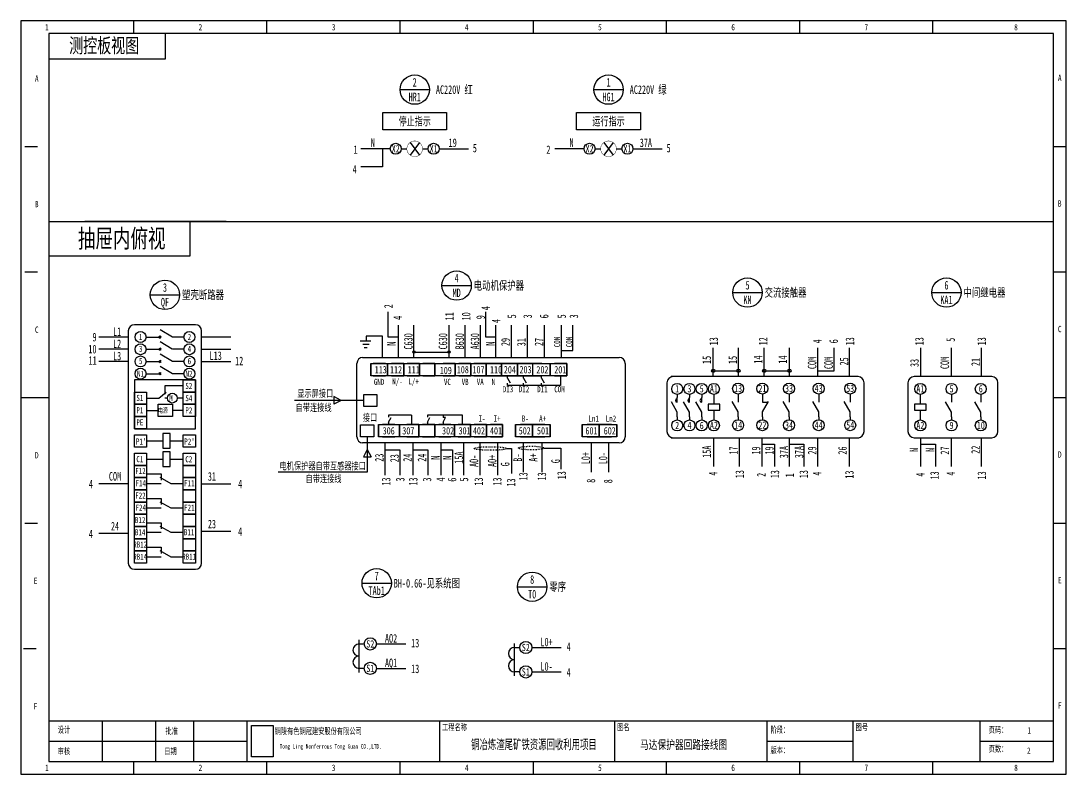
# Model space of a CAD drawing. Header units: millimetres. Extents: x 401220 to 2750366, y -101310 to 943175.
# Drawn here: x 1178653 to 1239272, y 334501 to 378199 of the extents above; entities that cross this region are included whole.
import ezdxf
from ezdxf.enums import TextEntityAlignment as Align

# ---------------------------------------------------------------- set-up
doc = ezdxf.new("R2010")
doc.units = ezdxf.units.MM
doc.linetypes.add('ACAD_ISO03W100', pattern=[30, 12, -18])
doc.layers.add('SW', color=8, linetype='Continuous', lineweight=20)
doc.styles.add('IDQSTYLE', font='NSimSun.ttf', dxfattribs={"width": 0.7})
doc.styles.add('标准', font='NSimSun.ttf', dxfattribs={"width": 0.667})

msp = doc.modelspace()

# ---------------------------------------------------------------- hatches: boundary and pattern name
h = msp.add_hatch(color=256)
h.dxf.hatch_style = 1
h.paths.add_polyline_path([(1201443.5, 359049.8, 0.4142136), (1201374.9, 358981.2, 0.4142136), (1201443.5, 358912.6)])
h.paths.add_polyline_path([(1201443.5, 359049.8), (1201443.5, 358981.2), (1201512.1, 358981.2, 0.4142136)])
h.paths.add_polyline_path([(1201512.1, 358981.2), (1201443.5, 358981.2), (1201443.5, 358912.6, 0.4142136)])
h = msp.add_hatch(color=256)
h.dxf.hatch_style = 1
h.paths.add_polyline_path([(1203486.6, 359049.8, 0.4142136), (1203418, 358981.2, 0.4142136), (1203486.6, 358912.6)])
h.paths.add_polyline_path([(1203486.6, 359049.8), (1203486.6, 358981.2), (1203555.2, 358981.2, 0.4142136)])
h.paths.add_polyline_path([(1203555.2, 358981.2), (1203486.6, 358981.2), (1203486.6, 358912.6, 0.4142136)])
h = msp.add_hatch(color=256)
h.dxf.hatch_style = 1
h.paths.add_polyline_path([(1218807.1, 358001.2), (1218807.1, 357905.3), (1218903, 357905.3, 0.4142136)])
h.paths.add_polyline_path([(1218903, 357905.3), (1218807.1, 357905.3), (1218807.1, 357809.4, 0.4142136)])
h.paths.add_polyline_path([(1218807.1, 357905.3), (1218807.1, 358001.2, 0.4142136), (1218711.2, 357905.3, 0.4142136), (1218807.1, 357809.4)])
h.paths.add_polyline_path([(1220270, 358001.2, 0.4142136), (1220174, 357905.3), (1220270, 357905.3)])
h.paths.add_polyline_path([(1220270, 357905.3), (1220174, 357905.3, 0.4142136), (1220270, 357809.4)])
h.paths.add_polyline_path([(1220365.9, 357905.3, 0.4142136), (1220270, 358001.2), (1220270, 357809.4, 0.4142136)])
h = msp.add_hatch(color=256)
h.dxf.hatch_style = 1
h.paths.add_polyline_path([(1221761.7, 358001.2), (1221761.7, 357905.3), (1221857.6, 357905.3, 0.4142136)])
h.paths.add_polyline_path([(1221857.6, 357905.3), (1221761.7, 357905.3), (1221761.7, 357809.4, 0.4142136)])
h.paths.add_polyline_path([(1221761.7, 357905.3), (1221761.7, 358001.2, 0.4142136), (1221665.8, 357905.3, 0.4142136), (1221761.7, 357809.4)])
h.paths.add_polyline_path([(1223224.5, 358001.2, 0.4142136), (1223128.6, 357905.3), (1223224.5, 357905.3)])
h.paths.add_polyline_path([(1223224.5, 357905.3), (1223128.6, 357905.3, 0.4142136), (1223224.5, 357809.4)])
h.paths.add_polyline_path([(1223320.4, 357905.3, 0.4142136), (1223224.5, 358001.2), (1223224.5, 357809.4, 0.4142136)])

# ---------------------------------------------------------------- linework, layer by layer
at = {"ltscale": 4}
for p, q in [((1185200.2, 377463.8), (1185200.2, 378199.4)), ((1192924.7, 377463.8), (1192924.7, 378199.4)), ((1200649.1, 377463.8), (1200649.1, 378199.4)), ((1208373.6, 377463.8), (1208373.6, 378199.4)), ((1216098.1, 377463.8), (1216098.1, 378199.4)), ((1223822.6, 377463.8), (1223822.6, 378199.4)), ((1231547.1, 377463.8), (1231547.1, 378199.4)), ((1187039.3, 375992.4), (1187039.3, 377463.8)), ((1180271.2, 375992.4), (1187039.3, 375992.4)), ((1178873.4, 370916.3), (1179609.1, 370916.3)), ((1238535.9, 370916.3), (1239271.6, 370916.3)), ((1178873.4, 363633.2), (1179609.1, 363633.2)), ((1238535.9, 363633.2), (1239271.6, 363633.2)), ((1178652.7, 356350.2), (1180271.2, 356350.2)), ((1238535.9, 356350.2), (1239271.6, 356350.2)), ((1178873.4, 349067.1), (1179609.1, 349067.1)), ((1238535.9, 349067.1), (1239271.6, 349067.1)), ((1178799.9, 341784), (1179535.5, 341784)), ((1238535.9, 341784), (1239271.6, 341784)), ((1180271.2, 337590.7), (1238535.9, 337590.7)), ((1183361, 337590.7), (1183361, 335236.6)), ((1186450.8, 337590.7), (1186450.8, 335236.6)), ((1188657.8, 337590.7), (1188657.8, 335236.6)), ((1191747.6, 337590.7), (1191747.6, 335236.6)), ((1202929.7, 337590.7), (1202929.7, 335236.6)), ((1213081.9, 337590.7), (1213081.9, 335236.6)), ((1221909.9, 337590.7), (1221909.9, 335236.6)), ((1226912.4, 337590.7), (1226912.4, 335236.6)), ((1234269.1, 337590.7), (1234269.1, 335236.6)), ((1180271.2, 336413.6), (1191747.6, 336413.6)), ((1221909.9, 336413.6), (1226912.4, 336413.6)), ((1234269.1, 336413.6), (1238535.9, 336413.6)), ((1185200.2, 334500.9), (1185200.2, 335236.6)), ((1192924.7, 334500.9), (1192924.7, 335236.6)), ((1200649.1, 334500.9), (1200649.1, 335236.6)), ((1208373.6, 334500.9), (1208373.6, 335236.6)), ((1216098.1, 334500.9), (1216098.1, 335236.6)), ((1223822.6, 334500.9), (1223822.6, 335236.6)), ((1231547.1, 334500.9), (1231547.1, 335236.6))]:
    msp.add_line(p, q, dxfattribs=at)
for p, q in [((1200642.7, 374211.4), (1202344.5, 374211.4)), ((1211882.6, 374211.4), (1213584.5, 374211.4)), ((1199641.1, 372880.9), (1203346, 372880.9)), ((1199641.1, 371871.3), (1199641.1, 372880.9)), ((1203346, 372880.9), (1203346, 371871.3)), ((1210881.1, 372880.9), (1214586, 372880.9)), ((1210881.1, 371871.3), (1210881.1, 372880.9)), ((1214586, 372880.9), (1214586, 371871.3)), ((1203346, 371871.3), (1199641.1, 371871.3)), ((1214586, 371871.3), (1210881.1, 371871.3)), ((1201219.9, 371142.4), (1201764.5, 370416.3)), ((1212459.8, 371142.4), (1213004.4, 370416.3)), ((1200075.4, 370779.4), (1198373.6, 370779.4)), ((1199625.3, 370779.4), (1199625.3, 369729.6)), ((1200712.2, 370779.4), (1200924.9, 370779.4)), ((1200924.9, 370779.4), (1201038.3, 370779.4)), ((1201946, 370779.4), (1202059.4, 370779.4)), ((1202059.4, 370779.4), (1202272.2, 370779.4)), ((1202911.8, 370779.4), (1204613.6, 370779.4)), ((1211315.4, 370779.4), (1209613.5, 370779.4)), ((1211952.1, 370779.4), (1212164.9, 370779.4)), ((1212164.9, 370779.4), (1212278.3, 370779.4)), ((1213186, 370779.4), (1213299.4, 370779.4)), ((1213299.4, 370779.4), (1213512.1, 370779.4)), ((1214151.7, 370779.4), (1215853.6, 370779.4)), ((1199625.3, 369729.6), (1198373.6, 369729.6)), ((1180271.2, 366569.9), (1238535.9, 366569.9)), ((1190562.2, 366569.9), (1182364.8, 366569.9)), ((1188468.6, 364563.3), (1188468.6, 366569.9)), ((1180271.2, 364563.3), (1188468.6, 364563.3)), ((1203073.5, 362847), (1204775.3, 362847)), ((1186156.7, 362306.1), (1187858.6, 362306.1)), ((1219942.3, 362439.1), (1221644.1, 362439.1)), ((1231481.4, 362439.1), (1233183.2, 362439.1)), ((1199959.2, 359856.2), (1199959.2, 361312)), ((1205622.2, 359856.2), (1205622.2, 361312)), ((1184880.4, 360212.5), (1184880.4, 346739.6)), ((1188780.4, 360567), (1185234.9, 360567)), ((1187435.5, 359857.9), (1186726.5, 360283.4)), ((1189134.9, 346739.6), (1189134.9, 360212.5)), ((1200543.1, 358675.2), (1200543.1, 360548.2)), ((1201443.5, 358675.2), (1201443.5, 360548.2)), ((1203486.6, 358675.2), (1203486.6, 360548.2)), ((1204424.5, 358675.2), (1204424.5, 360548.2)), ((1205309.9, 358675.2), (1205309.9, 360548.2)), ((1206206.1, 358675.2), (1206206.1, 360548.2)), ((1207113.4, 358675.2), (1207113.4, 360548.2)), ((1208043.3, 358675.2), (1208043.3, 360548.2)), ((1209020.9, 358675.2), (1209020.9, 360548.2)), ((1210003, 358675.2), (1210003, 360548.2)), ((1210664.7, 359079.7), (1210664.7, 360548.2)), ((1184880.4, 359857.9), (1183178.5, 359857.9)), ((1185908.5, 359857.9), (1186726.5, 359857.9)), ((1186786.5, 359794.6), (1186666.4, 359921.3)), ((1186774.8, 359930.8), (1186679.6, 359781.2)), ((1187434.8, 359150.7), (1186725.7, 359576.2)), ((1188106.7, 359857.9), (1187435.5, 359857.9)), ((1189134.9, 359860.2), (1190836.8, 359860.2)), ((1198331.8, 359640.7), (1198955.7, 359640.7)), ((1199616.9, 359915.3), (1198668, 359915.3)), ((1198668, 359915.3), (1198668, 359640.7)), ((1199616.9, 359611.7), (1199616.9, 359915.3)), ((1199616.9, 358675.2), (1199616.9, 359611.7)), ((1200543.1, 359856.2), (1199959.2, 359856.2)), ((1206206.1, 359856.2), (1205622.2, 359856.2)), ((1184880.4, 359148.8), (1183178.5, 359148.8)), ((1185908.5, 359148.8), (1186726.5, 359148.8)), ((1186785.8, 359087.4), (1186665.6, 359214.1)), ((1186774.1, 359223.6), (1186678.8, 359074)), ((1187435.5, 358441.6), (1186726.5, 358867.1)), ((1188106.7, 359148.8), (1187435.5, 359148.8)), ((1189134.9, 359151.1), (1190836.8, 359151.1)), ((1198475.5, 359449.8), (1198842.7, 359449.8)), ((1198557.3, 359251.4), (1198731.2, 359251.4)), ((1201443.5, 358981.2), (1202502.3, 358981.2)), ((1202502.3, 358981.2), (1203486.6, 358981.2)), ((1210003, 359079.7), (1210664.7, 359079.7)), ((1218807.1, 357563.6), (1218807.1, 359225.2)), ((1220273, 357563.6), (1220273, 359225.2)), ((1221761.7, 357563.6), (1221761.7, 359225.2)), ((1223224.5, 357563.6), (1223224.5, 359225.2)), ((1224870.9, 357563.6), (1224870.9, 359225.2)), ((1225816.3, 357905.3), (1225816.3, 359225.2)), ((1226718.9, 357563.6), (1226718.9, 359225.2)), ((1230850.5, 357563.6), (1230850.5, 359225.2)), ((1232620.6, 357563.6), (1232620.6, 359225.2)), ((1234364.6, 357563.6), (1234364.6, 359225.2)), ((1180271.2, 358331.2), (1180271.2, 356324.6)), ((1184880.4, 358439.7), (1183178.5, 358439.7)), ((1185908.5, 358439.7), (1186726.5, 358439.7)), ((1186786.5, 358378.3), (1186666.4, 358505)), ((1186774.8, 358514.5), (1186679.6, 358364.9)), ((1188106.7, 358439.7), (1187435.5, 358439.7)), ((1189134.9, 358442), (1190836.8, 358442)), ((1198950.2, 358320.6), (1198950.2, 357611.5)), ((1199795.3, 358320.6), (1199086.2, 358320.6)), ((1199918.5, 358320.6), (1199918.5, 357611.5)), ((1199918.5, 357611.5), (1199918.5, 358320.6)), ((1200863, 358320.6), (1200153.9, 358320.6)), ((1200863, 357611.5), (1200863, 358320.6)), ((1200863, 358320.6), (1200863, 357611.5)), ((1201772.2, 358320.6), (1201063.2, 358320.6)), ((1201772.2, 357611.5), (1201772.2, 358320.6)), ((1201772.2, 358320.6), (1201772.2, 357611.5)), ((1202663.2, 358320.6), (1201954.1, 358320.6)), ((1202663.2, 358320.6), (1202663.2, 357611.5)), ((1202663.2, 357611.5), (1202663.2, 358320.6)), ((1203844.6, 358320.6), (1203135.5, 358320.6)), ((1203844.6, 357611.5), (1203844.6, 358320.6)), ((1203844.6, 358320.6), (1203844.6, 357611.5)), ((1204756.5, 358320.6), (1204047.4, 358320.6)), ((1204756.5, 357611.5), (1204756.5, 358320.6)), ((1204756.5, 358320.6), (1204756.5, 357611.5)), ((1205637.3, 358320.6), (1204928.2, 358320.6)), ((1206346.4, 358320.6), (1205637.3, 358320.6)), ((1205637.3, 358320.6), (1205637.3, 357611.5)), ((1205637.3, 357611.5), (1205637.3, 358320.6)), ((1206526, 358320.6), (1205816.9, 358320.6)), ((1206526, 357611.5), (1206526, 358320.6)), ((1207235.1, 358320.6), (1206526, 358320.6)), ((1206526, 358320.6), (1206526, 357611.5)), ((1207456.7, 358320.6), (1206747.6, 358320.6)), ((1207456.7, 357611.5), (1207456.7, 358320.6)), ((1208165.8, 358320.6), (1207456.7, 358320.6)), ((1207456.7, 358320.6), (1207456.7, 357611.5)), ((1208874.9, 358320.6), (1208165.8, 358320.6)), ((1209343.8, 357611.5), (1209343.8, 358320.6)), ((1209343.8, 358320.6), (1209343.8, 357611.5)), ((1210309.7, 358320.6), (1209600.6, 358320.6)), ((1210309.7, 357611.5), (1210309.7, 358320.6)), ((1185908.5, 357730.6), (1186726.5, 357730.6)), ((1186786.5, 357669.2), (1186666.4, 357795.9)), ((1186774.8, 357805.4), (1186679.6, 357655.8)), ((1187435.5, 357732.5), (1186726.5, 358158)), ((1188106.7, 357730.6), (1187435.5, 357730.6)), ((1218807.1, 357905.3), (1220270, 357905.3)), ((1221761.7, 357905.3), (1223224.5, 357905.3)), ((1224870.9, 357905.3), (1225816.3, 357905.3)), ((1188780.4, 357376.1), (1185234.9, 357376.1)), ((1185234.9, 357376.1), (1185234.9, 354539.7)), ((1188071.3, 357376.1), (1188780.4, 357376.1)), ((1188071.3, 356667), (1188071.3, 357376.1)), ((1188780.4, 357376.1), (1188780.4, 356667)), ((1188780.4, 354539.7), (1188780.4, 357376.1)), ((1199086.2, 357611.5), (1199795.3, 357611.5)), ((1200153.9, 357611.5), (1200863, 357611.5)), ((1201063.2, 357611.5), (1201772.2, 357611.5)), ((1201954.1, 357611.5), (1202663.2, 357611.5)), ((1203135.5, 357611.5), (1203844.6, 357611.5)), ((1204047.4, 357611.5), (1204756.5, 357611.5)), ((1204928.2, 357611.5), (1205637.3, 357611.5)), ((1205637.3, 357611.5), (1206346.4, 357611.5)), ((1205816.9, 357611.5), (1206526, 357611.5)), ((1206526, 357611.5), (1207235.1, 357611.5)), ((1206747.6, 357611.5), (1207456.7, 357611.5)), ((1206880.5, 357473.5), (1206880.5, 357611.5)), ((1206880.5, 357473.5), (1207030, 357202.2)), ((1206880.5, 357053.3), (1206880.5, 357181.3)), ((1209955.2, 357053.3), (1206880.5, 357053.3)), ((1207456.7, 357611.5), (1208165.8, 357611.5)), ((1207811.2, 357473.5), (1207811.2, 357611.5)), ((1207811.2, 357473.5), (1207960.7, 357202.2)), ((1207811.2, 357053.3), (1207811.2, 357181.3)), ((1208165.8, 357611.5), (1208874.9, 357611.5)), ((1208846.9, 357473.5), (1208846.9, 357611.5)), ((1208846.9, 357473.5), (1208996.3, 357202.2)), ((1208846.9, 357053.3), (1208846.9, 357181.3)), ((1209600.6, 357611.5), (1210309.7, 357611.5)), ((1209955.2, 357611.5), (1209955.2, 357053.3)), ((1216121.2, 357209.1), (1216121.2, 354372.7)), ((1221761.7, 357563.6), (1216357.1, 357563.6)), ((1223604.4, 357563.6), (1218199.8, 357563.6)), ((1225604.3, 357563.6), (1220199.6, 357563.6)), ((1227202.5, 357563.6), (1221797.9, 357563.6)), ((1227557.1, 354372.7), (1227557.1, 357209.1)), ((1230099.5, 357209.1), (1230099.5, 354372.7)), ((1234963.8, 357563.6), (1230454.1, 357563.6)), ((1235318.3, 354372.7), (1235318.3, 357209.1)), ((1185234.9, 356667), (1185944, 356667)), ((1185234.9, 355957.9), (1185234.9, 356667)), ((1185944, 356667), (1185944, 355957.9)), ((1186653.1, 356312.4), (1187085.4, 356666)), ((1187146.6, 357021.5), (1187007.6, 357021.5)), ((1187007.6, 357021.5), (1187007.6, 356545.8)), ((1188071.3, 357021.5), (1187146.6, 357021.5)), ((1188780.4, 356667), (1188071.3, 356667)), ((1188071.3, 356667), (1188780.4, 356667)), ((1188071.3, 355957.9), (1188071.3, 356667)), ((1188780.4, 356667), (1188780.4, 355957.9)), ((1198543.1, 356533.5), (1199304.4, 356533.5)), ((1198543.1, 355825.7), (1198543.1, 356533.5)), ((1199304.4, 356533.5), (1199304.4, 355825.7)), ((1216717, 356532.2), (1216717, 356355.7)), ((1217428.6, 356532.2), (1217428.6, 356355.7)), ((1218137.7, 356532.2), (1218137.7, 356355.7)), ((1218844.3, 356532.2), (1218844.3, 356355.7)), ((1220249.7, 356548.1), (1220249.7, 356371.7)), ((1221657.2, 356548.1), (1221657.2, 356371.7)), ((1223203, 356548.1), (1223203, 356371.7)), ((1224925.2, 356548.1), (1224925.2, 356371.7)), ((1226748.4, 356548.1), (1226748.4, 356371.7)), ((1230817.1, 356532.2), (1230817.1, 356355.7)), ((1232626.5, 356532.2), (1232626.5, 356355.7)), ((1234323, 356532.2), (1234323, 356355.7)), ((1185944, 355957.9), (1185234.9, 355957.9)), ((1185234.9, 355957.9), (1185944, 355957.9)), ((1185234.9, 355248.8), (1185234.9, 355957.9)), ((1185944, 356312.4), (1186653.1, 356312.4)), ((1185944, 355957.9), (1185944, 355248.8)), ((1186622.5, 355957.9), (1187440.1, 355957.9)), ((1186622.5, 355248.8), (1186622.5, 355957.9)), ((1187146.6, 356312.4), (1187007.6, 356312.4)), ((1187440.1, 355957.9), (1187440.1, 355248.8)), ((1188071.3, 356312.4), (1187713.8, 356312.4)), ((1188780.4, 355957.9), (1188071.3, 355957.9)), ((1188071.3, 355957.9), (1188780.4, 355957.9)), ((1188071.3, 355248.8), (1188071.3, 355957.9)), ((1188780.4, 355957.9), (1188780.4, 355248.8)), ((1198543.1, 356179.6), (1194514.3, 356179.6)), ((1197223.8, 356179.6), (1196811.1, 356401.5)), ((1196811.1, 356401.5), (1196811.1, 355957.7)), ((1197223.8, 356179.6), (1196811.1, 355957.7)), ((1216717, 355504.8), (1216376.7, 356094.3)), ((1216717, 356072.1), (1216717, 356355.7)), ((1217428.6, 355504.8), (1217088.3, 356094.3)), ((1217428.6, 356072.1), (1217428.6, 356355.7)), ((1218137.7, 355504.8), (1217797.4, 356094.3)), ((1218137.7, 356072.1), (1218137.7, 356355.7)), ((1218503.9, 355958.6), (1218503.9, 355618.3)), ((1219184.7, 355958.6), (1218503.9, 355958.6)), ((1218844.3, 356355.7), (1218844.3, 355958.6)), ((1219184.7, 355618.3), (1219184.7, 355958.6)), ((1220249.7, 355520.8), (1219909.4, 356110.3)), ((1220249.7, 356371.7), (1220249.7, 356088)), ((1221657.2, 356371.7), (1221657.2, 356088)), ((1221657.2, 355520.8), (1222003.2, 356120.1)), ((1221657.2, 356088), (1221984.7, 356088)), ((1223203, 355520.8), (1222862.6, 356110.3)), ((1223203, 356371.7), (1223203, 356088)), ((1224925.2, 355520.8), (1224584.8, 356110.3)), ((1224925.2, 356371.7), (1224925.2, 356088)), ((1226748.4, 355520.8), (1226408.1, 356110.3)), ((1226748.4, 356371.7), (1226748.4, 356088)), ((1230476.7, 355958.6), (1230476.7, 355618.3)), ((1231157.4, 355958.6), (1230476.7, 355958.6)), ((1230817.1, 356355.7), (1230817.1, 355958.6)), ((1231157.4, 355618.3), (1231157.4, 355958.6)), ((1232626.5, 355504.8), (1232286.2, 356094.3)), ((1232626.5, 356355.7), (1232626.5, 356072.1)), ((1234323, 355504.8), (1233982.6, 356094.3)), ((1234323, 356355.7), (1234323, 356072.1)), ((1185944, 355248.8), (1185234.9, 355248.8)), ((1185234.9, 355248.8), (1185944, 355248.8)), ((1185234.9, 354539.7), (1185234.9, 355248.8)), ((1185944, 355603.3), (1186622.5, 355603.3)), ((1185944, 355248.8), (1185944, 354539.7)), ((1187440.1, 355248.8), (1186622.5, 355248.8)), ((1188071.3, 355603.3), (1187440.1, 355603.3)), ((1188780.4, 355248.8), (1188071.3, 355248.8)), ((1199304.4, 355825.7), (1198543.1, 355825.7)), ((1201306.4, 355333.4), (1199970.7, 355333.4)), ((1199970.7, 355333.4), (1199970.7, 355205.4)), ((1201306.4, 355333.4), (1201306.4, 355205.4)), ((1204261.4, 355333.4), (1202228, 355333.4)), ((1202228, 355333.4), (1202228, 355205.4)), ((1203134.6, 355333.4), (1203134.6, 355184.5)), ((1204261.4, 354775.2), (1204261.4, 355333.4)), ((1216717, 355221.2), (1216717, 355504.8)), ((1217428.6, 355221.2), (1217428.6, 355504.8)), ((1218137.7, 355221.2), (1218137.7, 355504.8)), ((1218503.9, 355618.3), (1219184.7, 355618.3)), ((1218844.3, 355618.3), (1218844.3, 355221.2)), ((1220249.7, 355237.1), (1220249.7, 355520.8)), ((1220249.7, 355237.1), (1220249.7, 355063.6)), ((1221657.2, 355237.1), (1221657.2, 355520.8)), ((1221657.2, 355237.1), (1221657.2, 355063.6)), ((1223203, 355237.1), (1223203, 355520.8)), ((1223203, 355237.1), (1223203, 355063.6)), ((1224925.2, 355237.1), (1224925.2, 355520.8)), ((1224925.2, 355237.1), (1224925.2, 355063.6)), ((1226748.4, 355237.1), (1226748.4, 355520.8)), ((1226748.4, 355237.1), (1226748.4, 355063.6)), ((1230476.7, 355618.3), (1231157.4, 355618.3)), ((1230817.1, 355618.3), (1230817.1, 355221.2)), ((1232626.5, 355221.2), (1232626.5, 355504.8)), ((1234323, 355221.2), (1234323, 355504.8)), ((1198357.7, 354773.6), (1199119, 354773.6)), ((1198357.7, 354065.8), (1198357.7, 354773.6)), ((1199119, 354773.6), (1199119, 354065.8)), ((1199399.8, 354775.2), (1199399.8, 354066.1)), ((1200334.6, 354775.2), (1199625.5, 354775.2)), ((1199970.7, 354913.2), (1200120.1, 355184.5)), ((1199970.7, 354913.2), (1199970.7, 354775.2)), ((1200605.4, 354066.1), (1200605.4, 354775.2)), ((1200605.4, 354775.2), (1200605.4, 354066.1)), ((1201740.3, 354775.2), (1201031.2, 354775.2)), ((1201306.4, 355205.4), (1201306.4, 354913.2)), ((1201306.4, 354913.2), (1201306.4, 354775.2)), ((1201740.3, 354775.2), (1201740.3, 354066.1)), ((1201740.3, 354066.1), (1201740.3, 354775.2)), ((1202653, 354775.2), (1201943.9, 354775.2)), ((1202228, 354913.2), (1202377.5, 355184.5)), ((1202228, 354913.2), (1202228, 354775.2)), ((1202653, 354066.1), (1202653, 354775.2)), ((1202653, 354775.2), (1202653, 354066.1)), ((1203595.3, 354775.2), (1202886.2, 354775.2)), ((1203134.6, 354913.2), (1203284.1, 355184.5)), ((1203284.1, 355184.5), (1203134.6, 355184.5)), ((1203134.6, 354913.2), (1203134.6, 354775.2)), ((1203792, 354066.1), (1203792, 354775.2)), ((1203792, 354775.2), (1203792, 354066.1)), ((1204723.6, 354775.2), (1204014.5, 354775.2)), ((1204723.6, 354775.2), (1204723.6, 354066.1)), ((1204723.6, 354066.1), (1204723.6, 354775.2)), ((1205659.6, 354775.2), (1204950.5, 354775.2)), ((1205659.6, 354066.1), (1205659.6, 354775.2)), ((1205659.6, 354775.2), (1205659.6, 354066.1)), ((1206593, 354775.2), (1205883.9, 354775.2)), ((1206593, 354066.1), (1206593, 354775.2)), ((1207330.6, 354775.2), (1207330.6, 354066.1)), ((1208329.8, 354775.2), (1207620.7, 354775.2)), ((1208329.8, 354066.1), (1208329.8, 354775.2)), ((1209038.9, 354775.2), (1208329.8, 354775.2)), ((1208329.8, 354775.2), (1208329.8, 354066.1)), ((1209345.7, 354066.1), (1209345.7, 354775.2)), ((1209345.7, 354066.1), (1209345.7, 354775.2)), ((1209345.7, 354775.2), (1209345.7, 354066.1)), ((1211200.5, 354775.2), (1211200.5, 354066.1)), ((1212199.8, 354775.2), (1211490.7, 354775.2)), ((1212199.8, 354066.1), (1212199.8, 354775.2)), ((1212908.9, 354775.2), (1212199.8, 354775.2)), ((1212199.8, 354775.2), (1212199.8, 354066.1)), ((1213215.7, 354066.1), (1213215.7, 354775.2)), ((1213215.7, 354066.1), (1213215.7, 354775.2)), ((1213215.7, 354775.2), (1213215.7, 354066.1)), ((1216717, 355221.2), (1216717, 355047.6)), ((1217428.6, 355221.2), (1217428.6, 355047.6)), ((1218137.7, 355221.2), (1218137.7, 355047.6)), ((1218844.3, 355221.2), (1218844.3, 355047.6)), ((1230817.1, 355221.2), (1230817.1, 355047.6)), ((1232626.5, 355221.2), (1232626.5, 355047.6)), ((1234323, 355221.2), (1234323, 355047.6)), ((1185944, 354539.7), (1185234.9, 354539.7)), ((1185234.9, 354539.7), (1188780.4, 354539.7)), ((1185234.9, 354185.1), (1185944, 354185.1)), ((1185234.9, 353476), (1185234.9, 354185.1)), ((1185944, 354185.1), (1185944, 353476)), ((1187306.1, 354256.1), (1186880.6, 354256.1)), ((1186880.6, 354256.1), (1186880.6, 353405.1)), ((1187306.1, 353405.1), (1187306.1, 354256.1)), ((1188071.3, 354185.1), (1188780.4, 354185.1)), ((1188071.3, 353476), (1188071.3, 354185.1)), ((1188780.4, 354185.1), (1188780.4, 353476)), ((1199119, 354065.8), (1198357.7, 354065.8)), ((1198738.3, 354065.8), (1198738.3, 352021.6)), ((1199625.5, 354066.1), (1200334.6, 354066.1)), ((1201031.2, 354066.1), (1201740.3, 354066.1)), ((1201943.9, 354066.1), (1202653, 354066.1)), ((1202886.2, 354066.1), (1203595.3, 354066.1)), ((1204014.5, 354066.1), (1204723.6, 354066.1)), ((1204950.5, 354066.1), (1205659.6, 354066.1)), ((1205883.9, 354066.1), (1206593, 354066.1)), ((1207620.7, 354066.1), (1208329.8, 354066.1)), ((1208329.8, 354066.1), (1209038.9, 354066.1)), ((1211490.7, 354066.1), (1212199.8, 354066.1)), ((1212199.8, 354066.1), (1212908.9, 354066.1)), ((1216357.1, 354018.2), (1221831.3, 354018.2)), ((1218199.8, 354018.2), (1223674, 354018.2)), ((1218841.5, 352356.6), (1218841.5, 354018.2)), ((1220199.6, 354018.2), (1225673.9, 354018.2)), ((1220333.3, 352356.6), (1220333.3, 354018.2)), ((1221637.2, 352356.6), (1221637.2, 354018.2)), ((1221797.9, 354018.2), (1227272.1, 354018.2)), ((1223224.5, 352356.6), (1223224.5, 354018.2)), ((1224870.9, 352356.6), (1224870.9, 354018.2)), ((1226718.9, 352356.6), (1226718.9, 354018.2)), ((1230454.1, 354018.2), (1234963.8, 354018.2)), ((1230850.5, 352356.6), (1230850.5, 354018.2)), ((1232620.6, 352356.6), (1232620.6, 354018.2)), ((1234364.6, 352356.6), (1234364.6, 354018.2)), ((1185944, 353476), (1185234.9, 353476)), ((1185944, 353830.6), (1186880.6, 353830.6)), ((1187306.1, 353830.6), (1188071.3, 353830.6)), ((1188780.4, 353476), (1188071.3, 353476)), ((1199788.7, 351838.5), (1199788.7, 353711.5)), ((1201397.6, 351838.5), (1201397.6, 353711.5)), ((1203023.3, 351838.5), (1203023.3, 353711.5)), ((1204348.6, 351838.5), (1204348.6, 353711.5)), ((1205289.4, 351838.5), (1205289.4, 353711.5)), ((1206306.7, 351838.5), (1206306.7, 353711.5)), ((1207785.7, 353711.5), (1207785.7, 352009.7)), ((1208862.9, 353711.5), (1208862.9, 352009.7)), ((1209007.6, 353412.9), (1209970.5, 353412.9)), ((1209970.5, 353412.9), (1209970.5, 352196.6)), ((1211725.3, 353711.5), (1211725.3, 352009.7)), ((1212732.9, 353711.5), (1212732.9, 352009.7)), ((1221637.2, 353642.8), (1222357.3, 353642.8)), ((1222357.3, 353642.8), (1222357.3, 352356.6)), ((1223224.5, 353642.8), (1224069.1, 353642.8)), ((1224069.1, 353642.8), (1224069.1, 352356.6)), ((1230850.5, 353642.8), (1231695.1, 353642.8)), ((1231695.1, 353642.8), (1231695.1, 352356.6)), ((1185234.9, 353121.5), (1185944, 353121.5)), ((1185234.9, 352412.4), (1185234.9, 353121.5)), ((1185944, 353121.5), (1185944, 352412.4)), ((1186880.6, 353405.1), (1187306.1, 353405.1)), ((1187306.1, 353192.4), (1186880.6, 353192.4)), ((1186880.6, 353192.4), (1186880.6, 352341.5)), ((1187306.1, 352341.5), (1187306.1, 353192.4)), ((1188071.3, 353121.5), (1188780.4, 353121.5)), ((1188071.3, 352412.4), (1188071.3, 353121.5)), ((1188780.4, 353121.5), (1188780.4, 352412.4)), ((1198738.3, 353325), (1198516.4, 352912.4)), ((1198516.4, 352912.4), (1198960.2, 352912.4)), ((1198738.3, 353325), (1198960.2, 352912.4)), ((1199788.7, 353305.4), (1200635.8, 353305.4)), ((1200635.8, 353305.4), (1200635.8, 351838.5)), ((1201397.6, 353305.4), (1202244.7, 353305.4)), ((1202244.7, 353305.4), (1202244.7, 351838.5)), ((1203023.3, 353305.4), (1203689, 353305.4)), ((1203689, 353305.4), (1203689, 351838.5)), ((1206833.5, 353391), (1207101.6, 353391)), ((1207101.6, 353391), (1207101.6, 351933.4)), ((1185234.9, 352412.4), (1185944, 352412.4)), ((1185234.9, 351703.3), (1185234.9, 352412.4)), ((1185944, 352412.4), (1185234.9, 352412.4)), ((1185944, 352766.9), (1186880.6, 352766.9)), ((1185944, 352412.4), (1185944, 351703.3)), ((1186880.6, 352341.5), (1187306.1, 352341.5)), ((1187306.1, 352766.9), (1188071.3, 352766.9)), ((1188071.3, 352412.4), (1188780.4, 352412.4)), ((1188071.3, 351703.3), (1188071.3, 352412.4)), ((1188780.4, 352412.4), (1188071.3, 352412.4)), ((1188780.4, 352412.4), (1188780.4, 351703.3)), ((1185944, 351703.3), (1185234.9, 351703.3)), ((1185234.9, 351703.3), (1185944, 351703.3)), ((1185234.9, 350994.2), (1185234.9, 351703.3)), ((1185944, 351916), (1186795.1, 351916)), ((1185944, 351703.3), (1185944, 350994.2)), ((1187362.3, 351348.8), (1186724.1, 351703.3)), ((1186795.1, 351916), (1186795.1, 351561.5)), ((1188780.4, 351703.3), (1188071.3, 351703.3)), ((1188071.3, 351703.3), (1188780.4, 351703.3)), ((1188071.3, 350994.2), (1188071.3, 351703.3)), ((1188780.4, 351703.3), (1188780.4, 350994.2)), ((1198738.3, 352021.6), (1193578, 352021.6)), ((1184880.4, 351348.8), (1183178.5, 351348.8)), ((1185944, 350994.2), (1185234.9, 350994.2)), ((1185234.9, 350994.2), (1185944, 350994.2)), ((1185234.9, 350285.1), (1185234.9, 350994.2)), ((1186795.1, 351348.8), (1185944, 351348.8)), ((1185944, 350994.2), (1185944, 350285.1)), ((1188071.3, 351348.8), (1187362.3, 351348.8)), ((1188780.4, 350994.2), (1188071.3, 350994.2)), ((1188071.3, 350994.2), (1188780.4, 350994.2)), ((1188071.3, 350285.1), (1188071.3, 350994.2)), ((1188780.4, 350994.2), (1188780.4, 350285.1)), ((1189134.9, 351348.8), (1190836.8, 351348.8)), ((1185944, 350497.8), (1186795.1, 350497.8)), ((1186795.1, 350497.8), (1186795.1, 350143.3)), ((1185944, 350285.1), (1185234.9, 350285.1)), ((1185234.9, 350285.1), (1185944, 350285.1)), ((1185234.9, 349576), (1185234.9, 350285.1)), ((1185944, 350285.1), (1185944, 349576)), ((1186795.1, 349930.6), (1185944, 349930.6)), ((1187362.3, 349930.6), (1186724.1, 350285.1)), ((1188071.3, 349930.6), (1187362.3, 349930.6)), ((1188780.4, 350285.1), (1188071.3, 350285.1)), ((1188071.3, 350285.1), (1188780.4, 350285.1)), ((1188071.3, 349576), (1188071.3, 350285.1)), ((1188780.4, 350285.1), (1188780.4, 349576)), ((1185234.9, 349576), (1185944, 349576)), ((1185234.9, 348866.9), (1185234.9, 349576)), ((1185944, 349576), (1185234.9, 349576)), ((1185944, 349576), (1185944, 348866.9)), ((1188071.3, 349576), (1188780.4, 349576)), ((1188071.3, 348866.9), (1188071.3, 349576)), ((1188780.4, 349576), (1188071.3, 349576)), ((1188780.4, 349576), (1188780.4, 348866.9)), ((1185944, 348866.9), (1185234.9, 348866.9)), ((1185234.9, 348866.9), (1185944, 348866.9)), ((1185234.9, 348157.8), (1185234.9, 348866.9)), ((1185944, 349079.6), (1186795.1, 349079.6)), ((1185944, 348866.9), (1185944, 348157.8)), ((1187362.3, 348512.4), (1186724.1, 348866.9)), ((1186795.1, 349079.6), (1186795.1, 348725.1)), ((1188780.4, 348866.9), (1188071.3, 348866.9)), ((1188071.3, 348866.9), (1188780.4, 348866.9)), ((1188071.3, 348157.8), (1188071.3, 348866.9)), ((1188780.4, 348866.9), (1188780.4, 348157.8)), ((1189134.9, 348586.1), (1190836.8, 348586.1)), ((1184880.4, 348456.7), (1183178.5, 348456.7)), ((1185944, 348157.8), (1185234.9, 348157.8)), ((1185234.9, 348157.8), (1185944, 348157.8)), ((1185234.9, 347448.7), (1185234.9, 348157.8)), ((1186795.1, 348512.4), (1185944, 348512.4)), ((1185944, 348157.8), (1185944, 347448.7)), ((1188071.3, 348512.4), (1187362.3, 348512.4)), ((1188780.4, 348157.8), (1188071.3, 348157.8)), ((1188071.3, 348157.8), (1188780.4, 348157.8)), ((1188071.3, 347448.7), (1188071.3, 348157.8)), ((1188780.4, 348157.8), (1188780.4, 347448.7)), ((1185944, 347448.7), (1185234.9, 347448.7)), ((1185234.9, 347448.7), (1185944, 347448.7)), ((1185234.9, 346739.6), (1185234.9, 347448.7)), ((1185944, 347661.5), (1186795.1, 347661.5)), ((1185944, 347448.7), (1185944, 346739.6)), ((1187362.3, 347094.2), (1186724.1, 347448.7)), ((1186795.1, 347661.5), (1186795.1, 347306.9)), ((1188780.4, 347448.7), (1188071.3, 347448.7)), ((1188071.3, 347448.7), (1188780.4, 347448.7)), ((1188071.3, 346739.6), (1188071.3, 347448.7)), ((1188780.4, 347448.7), (1188780.4, 346739.6)), ((1186795.1, 347094.2), (1185944, 347094.2)), ((1188071.3, 347094.2), (1187362.3, 347094.2)), ((1185944, 346739.6), (1185234.9, 346739.6)), ((1185234.9, 346385.1), (1188780.4, 346385.1)), ((1188780.4, 346739.6), (1188071.3, 346739.6)), ((1198435.6, 345573.5), (1200137.4, 345573.5)), ((1207454.3, 345367.1), (1209156.1, 345367.1)), ((1198266.8, 340399.2), (1198266.8, 342290.1)), ((1198266.8, 342053.8), (1198503.2, 342053.8)), ((1199271.9, 342053.8), (1200973.7, 342053.8)), ((1207285.6, 340192.8), (1207285.6, 342083.7)), ((1207285.6, 341847.3), (1207522, 341847.3)), ((1208290.6, 341847.3), (1209992.5, 341847.3)), ((1198503.2, 340635.6), (1198266.8, 340635.6)), ((1199271.9, 340635.6), (1200973.7, 340635.6)), ((1207522, 340429.1), (1207285.6, 340429.1)), ((1208290.6, 340429.1), (1209992.5, 340429.1))]:
    msp.add_line(p, q)
at = {"ltscale": 10}
for p, q in [((1198138, 354066.1), (1198138, 358320.6)), ((1198463.4, 358675.2), (1206972.6, 358675.2)), ((1198869, 358675.2), (1207378.2, 358675.2)), ((1200334.2, 358675.2), (1208843.4, 358675.2)), ((1200673.7, 358675.2), (1209182.8, 358675.2)), ((1201646.4, 358675.2), (1213352.6, 358675.2)), ((1213707.2, 358320.6), (1213707.2, 354066.1)), ((1206972.6, 353711.5), (1198463.4, 353711.5)), ((1207378.2, 353711.5), (1198869, 353711.5)), ((1209182.8, 353711.5), (1200673.7, 353711.5)), ((1213352.6, 353711.5), (1201646.4, 353711.5))]:
    msp.add_line(p, q, dxfattribs=at)
at = {"ltscale": 4}
for points in [[(1178652.7, 334500.9), (1239271.6, 334500.9), (1239271.6, 378199.4), (1178652.7, 378199.4)], [(1180271.2, 335236.6), (1238535.9, 335236.6), (1238535.9, 377463.8), (1180271.2, 377463.8)]]:
    msp.add_lwpolyline(points, close=True, dxfattribs=at)
at = {"const_width": 22.7}
for points in [[(1201038.3, 370779.4, 1), (1201946, 370779.4, 1)], [(1212278.3, 370779.4, 1), (1213186, 370779.4, 1)]]:
    msp.add_lwpolyline(points, format="xyb", close=True, dxfattribs=at)
for points in [[(1201764.5, 371142.4), (1201219.9, 370416.3)], [(1213004.4, 371142.4), (1212459.8, 370416.3)]]:
    msp.add_lwpolyline(points)
for points in [[(1198950.2, 358320.6), (1210309.7, 358320.6), (1210309.7, 357611.5), (1198950.2, 357611.5)], [(1209343.8, 357611.5), (1208335.9, 357611.5), (1208335.9, 358320.6), (1209343.8, 358320.6)], [(1210309.7, 357611.5), (1209343.8, 357611.5), (1209343.8, 358320.6), (1210309.7, 358320.6)], [(1199399.8, 354775.2), (1206593, 354775.2), (1206593, 354066.1), (1199399.8, 354066.1)], [(1207330.6, 354775.2), (1209345.7, 354775.2), (1209345.7, 354066.1), (1207330.6, 354066.1)], [(1211200.5, 354775.2), (1213215.7, 354775.2), (1213215.7, 354066.1), (1211200.5, 354066.1)], [(1192035.4, 337323.3), (1193291, 337323.3), (1193291, 335503.4), (1192035.4, 335503.4)]]:
    msp.add_lwpolyline(points, close=True)
for centre, radius in [((1201493.6, 374211.4), 850.9), ((1212733.6, 374211.4), 850.9), ((1200393.1, 370779.4), 319.1), ((1202591.3, 370779.4), 319.1), ((1211633, 370779.4), 319.1), ((1213831.2, 370779.4), 319.1), ((1187007.6, 362306.1), 850.9), ((1203924.4, 362847), 850.9), ((1220793.2, 362439.1), 850.9), ((1232332.3, 362439.1), 850.9), ((1185589.4, 359857.9), 319.1), ((1188425.8, 359857.9), 319.1), ((1185589.4, 359148.8), 319.1), ((1188425.8, 359148.8), 319.1), ((1201443.5, 358981.2), 68.6), ((1203486.6, 358981.2), 68.6), ((1185589.4, 358439.7), 319.1), ((1188425.8, 358439.7), 319.1), ((1185589.4, 357730.6), 319.1), ((1188425.8, 357730.6), 319.1), ((1218807.1, 357905.3), 95.9), ((1220270, 357905.3), 95.9), ((1221761.7, 357905.3), 95.9), ((1223224.5, 357905.3), 95.9), ((1216717, 356851.3), 319.1), ((1217428.6, 356851.3), 319.1), ((1218137.7, 356851.3), 319.1), ((1218844.3, 356851.3), 319.1), ((1220249.7, 356867.2), 319.1), ((1221657.2, 356867.2), 319.1), ((1223203, 356867.2), 319.1), ((1224925.2, 356867.2), 319.1), ((1226748.4, 356867.2), 319.1), ((1230817.1, 356851.3), 319.1), ((1232626.5, 356851.3), 319.1), ((1234323, 356851.3), 319.1), ((1187430.2, 356312.4), 283.6), ((1216717, 354728.5), 319.1), ((1217428.6, 354728.5), 319.1), ((1218137.7, 354728.5), 319.1), ((1218844.3, 354728.5), 319.1), ((1220249.7, 354744.5), 319.1), ((1221657.2, 354744.5), 319.1), ((1223203, 354744.5), 319.1), ((1224925.2, 354744.5), 319.1), ((1226748.4, 354744.5), 319.1), ((1230817.1, 354728.5), 319.1), ((1232626.5, 354728.5), 319.1), ((1234323, 354728.5), 319.1), ((1199286.5, 345573.5), 850.9), ((1208305.2, 345367.1), 850.9), ((1198917.3, 342053.8), 354.5), ((1207936.1, 341847.3), 354.5), ((1198917.3, 340635.6), 354.5), ((1207936.1, 340429.1), 354.5)]:
    msp.add_circle(centre, radius)
for centre, radius, start, end in [((1185234.9, 360212.5), 354.5, 90, 180), ((1188780.4, 360212.5), 354.5, 0, 90), ((1216475.8, 357209.1), 354.5, 90, 180), ((1227202.5, 357209.1), 354.5, 0, 90), ((1230454.1, 357209.1), 354.5, 90, 180), ((1234963.8, 357209.1), 354.5, 0, 90), ((1216717, 356174.2), 102.1, 89.999995, 269.999995), ((1217428.6, 356174.2), 102.1, 89.999995, 269.999995), ((1218137.7, 356174.2), 102.1, 89.999995, 269.999995), ((1216475.8, 354372.7), 354.5, 180, 270), ((1227202.5, 354372.7), 354.5, 270, 0), ((1230454.1, 354372.7), 354.5, 180, 270), ((1234963.8, 354372.7), 354.5, 270, 0), ((1185234.9, 346739.6), 354.5, 180, 270), ((1188780.4, 346739.6), 354.5, 270, 0), ((1198266.8, 341699.2), 354.5, 90, 270), ((1198266.8, 340990.1), 354.5, 90, 270), ((1207285.6, 341492.8), 354.5, 90, 270), ((1207285.6, 340783.7), 354.5, 90, 270)]:
    msp.add_arc(centre, radius, start, end)
at = {"ltscale": 10}
for centre, start, end in [((1198492.6, 358320.6), 90, 180), ((1213352.6, 358320.6), 0, 90), ((1198492.6, 354066.1), 180, 270), ((1213352.6, 354066.1), 270, 0)]:
    msp.add_arc(centre, 354.5, start, end, dxfattribs=at)
at = {"linetype": 'ACAD_ISO03W100', "ltscale": 3}
for centre, major_axis, ratio in [((1205887.9, 353391.7), (-945.7, 0), 0.1108659), ((1208264.8, 353418.3), (-743.8, 0), 0.1409589)]:
    msp.add_ellipse(centre, major_axis=major_axis, ratio=ratio, dxfattribs=at)
for p in [(1201492.2, 370779.4), (1212732.1, 370779.4)]:
    msp.add_point(p)

# ---------------------------------------------------------------- texts
at = {"style": 'IDQSTYLE', "width": 0.7}
for s, p in [('1', (1180160.9, 377537.3)), ('2', (1189062.4, 377537.3)), ('3', (1196786.9, 377537.3)), ('4', (1204511.4, 377537.3)), ('5', (1212235.9, 377537.3)), ('6', (1219960.4, 377537.3)), ('7', (1227684.8, 377537.3)), ('8', (1236365.7, 377537.3)), ('A', (1179572.3, 374557.9)), ('A', (1238903.7, 374594.7)), ('B', (1179572.3, 367274.8)), ('B', (1238903.7, 367311.6)), ('C', (1179572.3, 359991.7)), ('C', (1238903.7, 360028.5)), ('D', (1179572.3, 352708.6)), ('D', (1238903.7, 352745.4)), ('E', (1179498.8, 345425.5)), ('E', (1238903.7, 345462.3)), ('F', (1179498.8, 338142.4)), ('F', (1238903.7, 338179.2)), ('1', (1180160.9, 334574.5)), ('2', (1189062.4, 334574.5)), ('3', (1196786.9, 334574.5)), ('4', (1204511.4, 334574.5)), ('5', (1212235.9, 334574.5)), ('6', (1219960.4, 334574.5)), ('7', (1227684.8, 334574.5)), ('8', (1236365.7, 334574.5))]:
    msp.add_text(s, height=368.6, dxfattribs=at).set_placement(p, align=Align.BOTTOM_CENTER)
for s, height, p in [('测控板视图', 850.92, (1183482.3, 376788)), ('抽屉内俯视 ', 1063.64, (1184753.9, 365602.7))]:
    msp.add_text(s, height=height, dxfattribs=at).set_placement(p, align=Align.MIDDLE)
for s, height, p in [('2', 496.4, (1201493.6, 374636.9)), ('1', 496.4, (1212733.6, 374636.9)), ('HR1', 496.37, (1201493.6, 373786)), ('HG1', 496.37, (1212733.6, 373786)), ('停止指示', 478.64, (1201493.6, 372376.1)), ('运行指示', 478.64, (1212733.6, 372375)), ('X2', 425.46, (1200393.1, 370779.4)), ('X1', 425.46, (1202591.3, 370779.4)), ('X2', 425.46, (1211633, 370779.4)), ('X1', 425.46, (1213831.2, 370779.4)), ('1', 478.6, (1198066.6, 370730.7)), ('2', 478.6, (1209246.6, 370730.7)), ('4', 478.6, (1198010.9, 369589.3)), ('4', 496.4, (1203924.4, 363272.4)), ('3', 496.4, (1187007.6, 362731.6)), ('MD', 496.37, (1203924.4, 362421.5)), ('5', 496.4, (1220793.2, 362864.6)), ('6', 496.4, (1232332.3, 362864.6)), ('QF', 496.37, (1187007.6, 361880.7)), ('KM', 496.37, (1220793.2, 362013.6)), ('KA1', 496.37, (1232332.3, 362013.6)), ('1', 354.5, (1185600.5, 359857.9)), ('2', 354.5, (1188425.8, 359857.9)), ('3', 354.5, (1185600.5, 359174.3)), ('4', 354.5, (1188425.8, 359174.3)), ('5', 354.5, (1185600.5, 358465.2)), ('6', 354.5, (1188425.8, 358465.2)), ('N1', 354.55, (1185589.9, 357729.9)), ('N2', 354.55, (1188399.5, 357729.9)), ('S2', 354.55, (1188392.1, 357023.5)), ('S1', 354.55, (1185552.2, 356323.5)), ('S4', 354.55, (1188392.1, 356314.4)), ('P1', 354.55, (1185552.2, 355614.4)), ('P2', 354.55, (1188392.1, 355605.3)), ('PE', 354.55, (1185552.2, 354905.3)), ('C1', 354.55, (1185552.2, 352775.5)), ('C2', 354.55, (1188392.1, 352768.9)), ('F12', 354.55, (1185586.6, 352082.8)), ('F14', 354.55, (1185603.1, 351382.1)), ('F11', 354.55, (1188422.4, 351381.4)), ('F22', 354.55, (1185586.6, 350664.6)), ('F24', 354.55, (1185603.1, 349963.9)), ('F21', 354.55, (1188422.4, 349963.2)), ('B12', 354.55, (1185570.8, 349240.1)), ('B14', 354.55, (1185570.8, 348531)), ('B11', 354.55, (1188412, 348536.4)), ('RB12', 354.55, (1185570.8, 347821.9)), ('RB14', 354.55, (1185570.8, 347112.8)), ('RB11', 354.55, (1188412, 347118.2)), ('7', 496.4, (1199286.5, 345999)), ('8', 496.4, (1208305.2, 345792.6)), ('TAb1', 496.37, (1199286.5, 345148.1)), ('T0', 496.37, (1208305.2, 344941.7)), ('S2', 425.46, (1198917.3, 342053.8)), ('S2', 425.46, (1207936.1, 341847.3)), ('S1', 425.46, (1198917.3, 340635.6)), ('S1', 425.46, (1207936.1, 340429.1)), ('马达保护器回路接线图', 516, (1217087.8, 336214.9))]:
    msp.add_text(s, height=height, dxfattribs=at).set_placement(p, align=Align.MIDDLE_CENTER)
for s, height, p in [(' AC220V 红', 496.37, (1202486.3, 374211.4)), (' AC220V 绿', 496.37, (1213726.3, 374211.4)), ('电动机保护器', 496.37, (1204917.1, 362847)), ('塑壳断路器', 496.37, (1188000.4, 362306.1)), ('交流接触器', 496.37, (1221785.9, 362439.1)), ('中间继电器', 496.37, (1233325, 362439.1)), ('BH-0.66-见系统图', 496.367, (1200279.2, 345573.5)), ('零序', 496.37, (1209298, 345367.1))]:
    msp.add_text(s, height=height, dxfattribs=at).set_placement(p, align=Align.MIDDLE_LEFT)
for s, height, p in [('N', 496.4, (1199065, 370881.2)), ('19', 496.37, (1203696, 370881.2)), ('5', 496.4, (1204979.4, 370575.5)), ('N', 496.4, (1210591.7, 370881.2)), ('37A', 496.37, (1214900.1, 370881.2)), ('5', 496.4, (1216219, 370575.5)), ('9', 496.4, (1182924.9, 359605.6)), ('L1', 496.37, (1184232.2, 359926.5)), ('L2', 496.37, (1184232.2, 359217.4)), ('10', 496.37, (1182800.2, 358909.8)), ('L3', 496.37, (1184232.2, 358508.3)), ('L13', 496.37, (1189950.8, 358529.1)), ('11', 496.37, (1182813, 358249.2)), ('12', 496.37, (1191310.9, 358224.1)), ('1', 425.5, (1216717, 356646.5)), ('3', 425.5, (1217428.6, 356646.5)), ('5', 425.5, (1218137.7, 356646.5)), ('A1', 425.46, (1218844.3, 356646.5)), ('13', 425.46, (1220249.7, 356662.5)), ('21', 425.46, (1221657.2, 356662.5)), ('33', 425.46, (1223203, 356662.5)), ('43', 425.46, (1224925.2, 356662.5)), ('53', 425.46, (1226748.4, 356662.5)), ('A1', 425.46, (1230817.1, 356646.5)), ('5', 425.5, (1232626.5, 356646.5)), ('6', 425.5, (1234323, 356646.5)), ('2', 425.5, (1216717, 354519.9)), ('4', 425.5, (1217428.6, 354519.9)), ('6', 425.5, (1218137.7, 354519.9)), ('A2', 425.46, (1218844.3, 354519.9)), ('14', 425.46, (1220249.7, 354535.9)), ('22', 425.46, (1221657.2, 354535.9)), ('34', 425.46, (1223203, 354535.9)), ('44', 425.46, (1224925.2, 354535.9)), ('54', 425.46, (1226748.4, 354535.9)), ('A2', 425.46, (1230817.1, 354519.9)), ('9', 425.5, (1232626.5, 354519.9)), ('10', 425.46, (1234323, 354519.9)), ('COM', 496.37, (1184111.4, 351528.3)), ('31', 496.37, (1189731.6, 351523.4)), ('4', 496.4, (1182711.8, 351081.5)), ('4', 496.4, (1191366.9, 351081.5)), ('23', 496.37, (1189731.6, 348760.8)), ('4', 496.4, (1182711.8, 348189.4)), ('24', 496.37, (1184111.4, 348636.2)), ('4', 496.4, (1191366.9, 348318.9)), ('AO2', 496.37, (1200122.8, 342124.7)), ('L0+', 496.37, (1209141.5, 341918.3)), ('AQ1', 496.37, (1200122.8, 340706.5)), ('L0-', 496.37, (1209141.5, 340500.1)), ('1', 368.6, (1237138.1, 336855)), ('2', 368.6, (1237108.7, 335678))]:
    msp.add_text(s, height=height, dxfattribs=at).set_placement(p, align=Align.CENTER)
for s, height, rotation, p in [('2', 496.4, 89.999998, (1200215.3, 361646.1)), ('4', 496.4, 89.999998, (1205851.8, 361534.1)), ('4', 496.4, 89.999998, (1200763.9, 360969.5)), ('11', 496.37, 89.999998, (1203748.9, 361058.5)), ('10', 496.37, 89.999998, (1204722, 361058.5)), ('9', 496.4, 89.999998, (1205561.6, 361008.3)), ('4', 496.4, 89.999998, (1206465.7, 360790)), ('5', 496.4, 89.999998, (1207372.8, 361058.5)), ('3', 496.4, 89.999998, (1208285.3, 361058.5)), ('6', 496.4, 89.999998, (1209245.8, 361058.5)), ('5', 496.4, 89.999998, (1210261, 361058.5)), ('3', 496.4, 89.999998, (1210967.9, 361058.5)), ('N', 496.4, 89.999998, (1200387.2, 359474.2)), ('C630', 496.37, 89.999998, (1201369.8, 359607.3)), ('C630', 496.37, 89.999998, (1203377.1, 359613.5)), ('B630', 496.37, 89.999998, (1204348.7, 359613.5)), ('A630', 496.37, 89.999998, (1205230.5, 359613.5)), ('N', 496.4, 89.999998, (1206127.8, 359474.2)), ('29', 496.37, 89.999998, (1207004.6, 359569.6)), ('31', 496.37, 89.999998, (1207922, 359559.8)), ('27', 496.37, 89.999998, (1208948.7, 359569.6)), ('13', 496.37, 89.999998, (1219076.4, 359611.4)), ('12', 496.37, 89.999998, (1221947.1, 359611.4)), ('4', 496.4, 89.999998, (1225088.9, 359611.4)), ('6', 496.4, 89.999998, (1226035.6, 359611.4)), ('13', 496.37, 89.999998, (1226981.1, 359611.4)), ('13', 496.37, 89.999998, (1231006.1, 359611.4)), ('5', 496.4, 89.999998, (1232818.4, 359700.1)), ('13', 496.37, 89.999998, (1234619.3, 359611.4)), ('15', 496.37, 89.999998, (1218674.7, 358530.6)), ('15', 496.37, 89.999998, (1220178.8, 358530.6)), ('14', 496.37, 89.999998, (1221658.5, 358550.1)), ('14', 496.37, 89.999998, (1223084.4, 358550.1)), ('COM', 496.37, 89.999998, (1224790.2, 358355.3)), ('COM', 496.37, 89.999998, (1225741.8, 358355.3)), ('25', 496.37, 89.999998, (1226637.5, 358444.5)), ('33', 496.37, 89.999998, (1230723.5, 358355.3)), ('COM', 496.37, 89.999998, (1232484.9, 358355.3)), ('21', 496.37, 89.999998, (1234267.5, 358410.1)), ('15A', 496.37, 89.999998, (1218674.7, 353204)), ('17', 496.37, 89.999998, (1220227.8, 353275.1)), ('19', 496.37, 89.999998, (1221534, 353275.1)), ('19', 496.37, 89.999998, (1222307.5, 353275.1)), ('37A', 496.37, 89.999998, (1223152.1, 353182.9)), ('37A', 496.37, 89.999998, (1224028, 353182.9)), ('29', 496.37, 89.999998, (1224790.2, 353275.1)), ('26', 496.37, 89.999998, (1226548.3, 353275.1)), ('27', 496.37, 89.999998, (1232484.9, 353275.1)), ('22', 496.37, 89.999998, (1234267.5, 353322)), ('23', 496.37, 89.999998, (1199684.9, 352860.6)), ('23', 496.37, 89.999998, (1200566.6, 352826.9)), ('24', 496.37, 89.999998, (1201319.6, 352860.6)), ('24', 496.37, 89.999998, (1202157.7, 352860.6)), ('N', 496.4, 89.999998, (1202938.9, 352860.6)), ('N', 496.4, 89.999998, (1203624.9, 352860.6)), ('15A', 496.37, 89.999998, (1204298.6, 352860.6)), ('AO-', 496.37, 89.999998, (1205175.5, 352673.7)), ('AO+', 496.37, 89.999998, (1206233.9, 352673.7)), ('B-', 496.37, 89.999998, (1207714.8, 352860.6)), ('A+', 496.37, 89.999998, (1208610.4, 352860.6)), ('L0+', 496.37, 90, (1211655.8, 352830.2)), ('L0-', 496.37, 90, (1212660.7, 352830.2)), ('N', 496.4, 89.999998, (1230689.1, 353310.1)), ('N', 496.4, 89.999998, (1231628.3, 353310.1)), ('6', 496.4, 89.999998, (1203903.9, 351581.7)), ('4', 496.4, 89.999998, (1219048.2, 351932.5)), ('13', 496.37, 89.999998, (1220587, 351901.2)), ('2', 496.4, 89.999998, (1221842.4, 351863.5)), ('13', 496.37, 89.999998, (1222628.5, 351901.2)), ('1', 496.4, 89.999998, (1223491.3, 351837.2)), ('13', 496.37, 89.999998, (1224297.8, 351901.2)), ('4', 496.4, 89.999998, (1225080.1, 351932.5)), ('13', 496.37, 89.999998, (1226947.9, 351876)), ('4', 496.4, 89.999998, (1231061.6, 351876)), ('13', 496.37, 89.999998, (1231888.7, 351832.3)), ('4', 496.4, 89.999998, (1232834.5, 351932.5)), ('13', 496.37, 89.999998, (1234628.5, 351832.3))]:
    msp.add_text(s, height=height, rotation=rotation, dxfattribs=at).set_placement(p, align=Align.CENTER)
for s, height, rotation, p in [('COM', 347.46, 89.999998, (1209926, 359267)), ('COM', 347.46, 89.999998, (1210623.9, 359267)), ('G', 496.4, 89.999998, (1206985.8, 352355.5)), ('G', 496.4, 89.999998, (1209912.7, 352536.9)), ('13', 496.37, 89.999998, (1207326.2, 351181.6)), ('13', 496.37, 89.999998, (1210257.7, 351601.4)), ('8', 496.4, 89.999998, (1211956.4, 351398.7)), ('8', 496.4, 89.999998, (1212957.8, 351373.3)), ('13', 496.37, 359.999998, (1201285.6, 341855.7)), ('4', 496.4, 359.999998, (1210304.3, 341649.3)), ('13', 496.37, 359.999998, (1201285.6, 340361.2)), ('4', 496.4, 359.999998, (1210304.3, 340154.8))]:
    msp.add_text(s, height=height, rotation=rotation, dxfattribs=at).set_placement(p)
for s, height, p in [('113', 425.46, (1199173.3, 357753.4)), ('112', 425.46, (1200060.9, 357753.4)), ('111', 425.46, (1201086.1, 357753.4)), ('109', 425.46, (1202945, 357707.3)), ('108', 425.46, (1203932.8, 357753.4)), ('107', 425.46, (1204844.6, 357753.4)), ('110', 425.46, (1205861.7, 357753.4)), ('204', 425.46, (1206663.2, 357753.4)), ('203', 425.46, (1207571, 357753.4)), ('202', 425.46, (1208550.3, 357753.4)), ('201', 425.46, (1209588, 357753.4)), ('GND', 354.55, (1199121.6, 357079.7)), ('N/-', 354.55, (1200189.4, 357105)), ('L/+', 354.55, (1201123.9, 357105)), ('VC', 354.55, (1203185.3, 357079.7)), ('VB', 354.55, (1204214.6, 357079.7)), ('VA', 354.55, (1205090.3, 357079.7)), ('N', 354.5, (1205957.8, 357079.7)), ('M', 354.5, (1187250.6, 356139.3)), ('显示屏接口', 425.46, (1194681.5, 356378.3)), ('DI3', 354.55, (1206597.9, 356655.3)), ('DI2', 354.55, (1207528.6, 356655.3)), ('DI1', 354.55, (1208594.8, 356655.3)), ('COM', 354.55, (1209586.5, 356655.3)), ('自带连接线', 425.46, (1194586.7, 355557.3)), ('电源', 283.64, (1186611.1, 355458)), ('接口', 425.46, (1198478.3, 354974.9)), ('I-', 354.55, (1205197.4, 354952.4)), ('I+', 354.55, (1206067.1, 354952.4)), ('B-', 354.55, (1207705.1, 354952.4)), ('A+', 354.55, (1208707.1, 354952.4)), ('Ln1', 354.55, (1211570.5, 354952.4)), ('Ln2', 354.55, (1212569.2, 354952.4)), ('306', 425.46, (1199634.5, 354207.9)), ('307', 425.46, (1200772.8, 354207.9)), ('302', 425.46, (1203079.1, 354207.9)), ('301', 425.46, (1204038.7, 354207.9)), ('402', 425.46, (1204869.4, 354207.9)), ('401', 425.46, (1205857.7, 354207.9)), ('502', 425.46, (1207526.5, 354207.9)), ('501', 425.46, (1208585.7, 354207.9)), ('601', 425.46, (1211396.5, 354207.9)), ('602', 425.46, (1212455.7, 354207.9)), ("P1'", 354.55, (1185326.1, 353619.6)), ("P2'", 354.55, (1188128.7, 353619.6)), ('电机保护器自带互感器接口', 425.458, (1193656.1, 352168.9)), ('自带连接线', 425.46, (1195161.1, 351430))]:
    msp.add_text(s, height=height, dxfattribs=at).set_placement(p)
for s, height, p in [('13', 496.37, (1199835.4, 351710.6)), ('3', 496.4, (1200653.4, 351710.6)), ('13', 496.37, (1201404.8, 351710.6)), ('3', 496.4, (1202203.7, 351710.6)), ('4', 496.4, (1203005, 351710.6)), ('5', 496.4, (1204346.6, 351710.6)), ('13', 496.37, (1205200.3, 351710.6)), ('13', 496.37, (1206277.5, 351710.6)), ('13', 496.37, (1207785.7, 352009.7)), ('13', 496.37, (1208862.9, 352009.7))]:
    msp.add_text(s, height=height, rotation=89.999998, dxfattribs=at).set_placement(p, align=Align.MIDDLE_RIGHT)
for s, p in [('设计', (1180786.2, 336781.5)), ('批准', (1187039.3, 336707.9)), ('工程名称', (1203076.8, 336928.6)), ('图名', (1213229, 336928.6)), ('阶段：', (1222130.6, 336781.5)), ('图号', (1227059.5, 336928.6)), ('页码：', (1234784, 336781.5)), ('审核', (1180786.2, 335530.8)), ('日期', (1186965.8, 335530.8)), ('版本：', (1222130.6, 335604.4)), ('页数：', (1234784, 335678))]:
    msp.add_text(s, height=368.57, dxfattribs=at).set_placement(p, align=Align.BOTTOM_LEFT)
for s, height, p in [('铜陵有色铜冠建安股份有限公司', 368.568, (1193367.7, 337180.9)), ('Tong Ling Nonferrous Tong Guan CO.,LTD.', 265.369, (1193661.9, 336245.1))]:
    msp.add_text(s, height=height, dxfattribs=at).set_placement(p, align=Align.TOP_LEFT)
at = {"layer": 'SW', "color": 4, "linetype": 'Continuous', "lineweight": 25, "style": '标准', "width": 0.62}
msp.add_text('铜冶炼渣尾矿铁资源回收利用项目', height=560, dxfattribs=at).set_placement((1208409.9, 335949.2), align=Align.CENTER)

doc.saveas('drawing.dxf')
